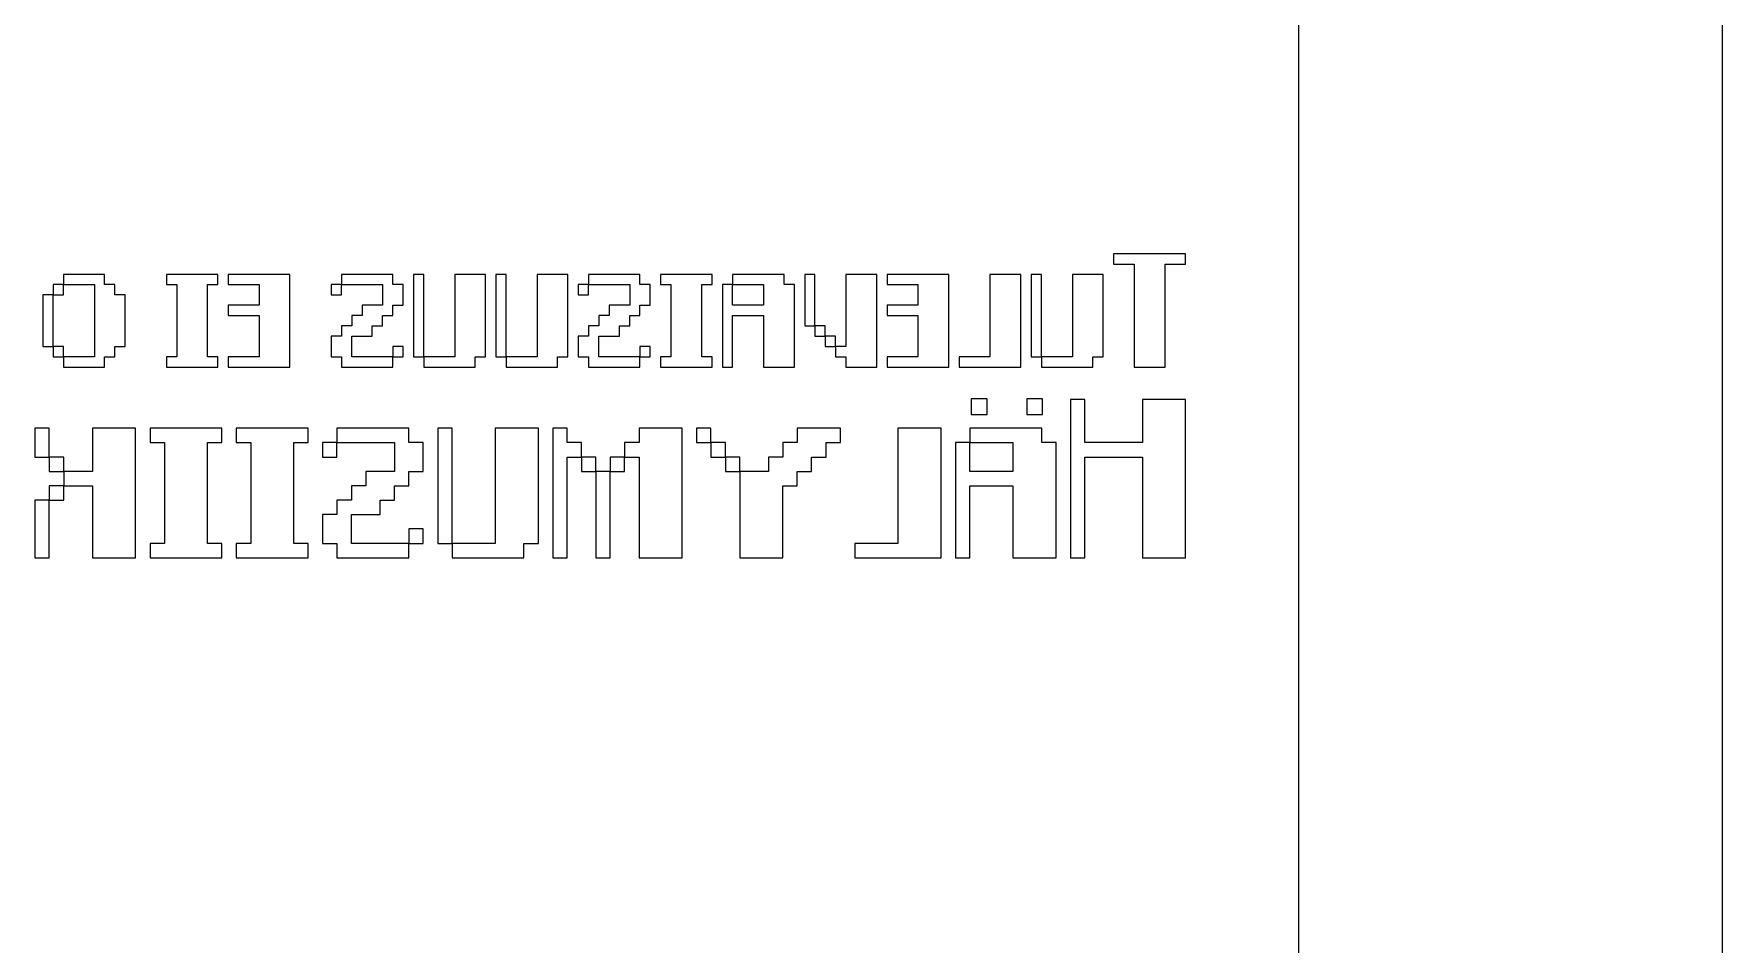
# Model space of a CAD drawing. Extents: x 0 to 138, y 0 to 96.
# Drawn here: x 109.71 to 137.99, y 64.9 to 80.14 of the extents above; entities that cross this region are included whole.
import ezdxf

# ---------------------------------------------------------------- set-up
doc = ezdxf.new("R2010")
doc.units = 0
doc.layers.add('Layer_1', color=7, linetype='CONTINUOUS')

msp = doc.modelspace()

# ---------------------------------------------------------------- linework, layer by layer
at = {"layer": 'Layer_1', "color": 7}
for points in [[(0.014465, 95.985521), (137.985535, 95.985521), (137.985535, 0.014463), (0.014465, 0.014463), (0.014465, 95.985521)], [(130.89566, 91.395654), (7.104344, 91.395654), (7.104344, 0.604339), (130.89566, 0.604339), (130.89566, 91.395654)], [(129.000249, 76.282733), (129.000249, 76.455104), (128.827877, 76.455104), (128.655506, 76.455104), (128.483135, 76.455104), (128.310763, 76.455104), (128.138392, 76.455104), (127.966021, 76.455104), (127.793649, 76.455104), (127.793649, 76.282733), (127.966021, 76.282733), (128.138392, 76.282733), (128.138392, 76.110361), (128.138392, 75.93799), (128.138392, 75.765619), (128.138392, 75.593247), (128.138392, 75.420876), (128.138392, 75.248505), (128.138392, 75.076133), (128.138392, 74.903762), (128.138392, 74.731391), (128.138392, 74.559019), (128.310763, 74.559019), (128.483135, 74.559019), (128.655506, 74.559019), (128.655506, 74.731391), (128.655506, 74.903762), (128.655506, 75.076133), (128.655506, 75.248505), (128.655506, 75.420876), (128.655506, 75.593247), (128.655506, 75.765619), (128.655506, 75.93799), (128.655506, 76.110361), (128.655506, 76.282733), (128.827877, 76.282733), (129.000249, 76.282733), (129.000249, 76.282733), (129.000249, 76.282733), (129.000249, 76.282733)], [(111.246001, 74.903762), (111.246001, 75.076133), (111.246001, 75.248505), (111.246001, 75.420876), (111.246001, 75.593247), (111.246001, 75.765619), (111.07363, 75.765619), (111.07363, 75.93799), (110.901258, 75.93799), (110.901258, 76.110361), (110.728887, 76.110361), (110.556516, 76.110361), (110.384144, 76.110361), (110.211773, 76.110361), (110.211773, 75.93799), (110.384144, 75.93799), (110.556516, 75.93799), (110.728887, 75.93799), (110.728887, 75.765619), (110.728887, 75.593247), (110.728887, 75.420876), (110.728887, 75.248505), (110.728887, 75.076133), (110.728887, 74.903762), (110.728887, 74.731391), (110.556516, 74.731391), (110.384144, 74.731391), (110.211773, 74.731391), (110.211773, 74.559019), (110.384144, 74.559019), (110.556516, 74.559019), (110.728887, 74.559019), (110.901258, 74.559019), (110.901258, 74.731391), (111.07363, 74.731391), (111.07363, 74.903762), (111.246001, 74.903762), (111.246001, 74.903762), (111.246001, 74.903762), (111.246001, 74.903762)], [(112.797342, 74.559019), (112.797342, 74.731391), (112.624971, 74.731391), (112.624971, 74.903762), (112.624971, 75.076133), (112.624971, 75.248505), (112.624971, 75.420876), (112.624971, 75.593247), (112.624971, 75.765619), (112.624971, 75.93799), (112.797342, 75.93799), (112.797342, 76.110361), (112.624971, 76.110361), (112.4526, 76.110361), (112.280228, 76.110361), (112.107856, 76.110361), (111.935485, 76.110361), (111.935485, 75.93799), (112.107856, 75.93799), (112.107856, 75.765619), (112.107856, 75.593247), (112.107856, 75.420876), (112.107856, 75.248505), (112.107856, 75.076133), (112.107856, 74.903762), (112.107856, 74.731391), (111.935485, 74.731391), (111.935485, 74.559019), (112.107856, 74.559019), (112.280228, 74.559019), (112.4526, 74.559019), (112.624971, 74.559019), (112.797342, 74.559019), (112.797342, 74.559019), (112.797342, 74.559019), (112.797342, 74.559019)], [(114.003942, 74.559019), (114.003942, 74.731391), (114.003942, 74.903762), (114.003942, 75.076133), (114.003942, 75.248505), (114.003942, 75.420876), (114.003942, 75.593247), (114.003942, 75.765619), (114.003942, 75.93799), (114.003942, 76.110361), (113.83157, 76.110361), (113.659199, 76.110361), (113.486828, 76.110361), (113.314456, 76.110361), (113.142084, 76.110361), (112.969713, 76.110361), (112.969713, 75.93799), (113.142084, 75.93799), (113.314456, 75.93799), (113.486828, 75.93799), (113.486828, 75.765619), (113.486828, 75.593247), (113.314456, 75.593247), (113.142084, 75.593247), (112.969713, 75.593247), (112.969713, 75.420876), (113.142084, 75.420876), (113.314456, 75.420876), (113.486828, 75.420876), (113.486828, 75.248505), (113.486828, 75.076133), (113.486828, 74.903762), (113.486828, 74.731391), (113.314456, 74.731391), (113.142084, 74.731391), (112.969713, 74.731391), (112.969713, 74.559019), (113.142084, 74.559019), (113.314456, 74.559019), (113.486828, 74.559019), (113.659199, 74.559019), (113.83157, 74.559019), (114.003942, 74.559019), (114.003942, 74.559019), (114.003942, 74.559019), (114.003942, 74.559019)], [(115.900026, 75.593247), (115.900026, 75.765619), (115.900026, 75.93799), (115.727655, 75.93799), (115.727655, 76.110361), (115.555284, 76.110361), (115.382912, 76.110361), (115.210541, 76.110361), (115.03817, 76.110361), (114.865798, 76.110361), (114.865798, 75.93799), (115.03817, 75.93799), (115.210541, 75.93799), (115.382912, 75.93799), (115.555284, 75.93799), (115.555284, 75.765619), (115.555284, 75.593247), (115.382912, 75.593247), (115.210541, 75.593247), (115.210541, 75.420876), (115.03817, 75.420876), (115.03817, 75.248505), (114.865798, 75.248505), (114.865798, 75.076133), (114.693427, 75.076133), (114.693427, 74.903762), (114.693427, 74.731391), (114.865798, 74.731391), (114.865798, 74.559019), (115.03817, 74.559019), (115.210541, 74.559019), (115.382912, 74.559019), (115.555284, 74.559019), (115.727655, 74.559019), (115.727655, 74.731391), (115.555284, 74.731391), (115.382912, 74.731391), (115.210541, 74.731391), (115.03817, 74.731391), (115.03817, 74.903762), (115.03817, 75.076133), (115.210541, 75.076133), (115.382912, 75.076133), (115.382912, 75.248505), (115.555284, 75.248505), (115.555284, 75.420876), (115.727655, 75.420876), (115.727655, 75.593247), (115.900026, 75.593247), (115.900026, 75.593247), (115.900026, 75.593247), (115.900026, 75.593247)], [(116.244768, 74.731391), (116.244768, 74.903762), (116.244768, 75.076133), (116.244768, 75.248505), (116.244768, 75.420876), (116.244768, 75.593247), (116.244768, 75.765619), (116.244768, 75.93799), (116.244768, 76.110361), (116.072397, 76.110361), (116.072397, 75.93799), (116.072397, 75.765619), (116.072397, 75.593247), (116.072397, 75.420876), (116.072397, 75.248505), (116.072397, 75.076133), (116.072397, 74.903762), (116.072397, 74.731391), (116.244768, 74.731391), (116.244768, 74.731391), (116.244768, 74.731391), (116.244768, 74.731391)], [(117.278996, 74.731391), (117.278996, 74.903762), (117.278996, 75.076133), (117.278996, 75.248505), (117.278996, 75.420876), (117.278996, 75.593247), (117.278996, 75.765619), (117.278996, 75.93799), (117.278996, 76.110361), (117.106625, 76.110361), (116.934254, 76.110361), (116.761882, 76.110361), (116.761882, 75.93799), (116.761882, 75.765619), (116.761882, 75.593247), (116.761882, 75.420876), (116.761882, 75.248505), (116.761882, 75.076133), (116.761882, 74.903762), (116.761882, 74.731391), (116.589511, 74.731391), (116.41714, 74.731391), (116.244768, 74.731391), (116.244768, 74.559019), (116.41714, 74.559019), (116.589511, 74.559019), (116.761882, 74.559019), (116.934254, 74.559019), (117.106625, 74.559019), (117.106625, 74.731391), (117.278996, 74.731391), (117.278996, 74.731391), (117.278996, 74.731391), (117.278996, 74.731391)], [(117.62374, 74.731391), (117.62374, 74.903762), (117.62374, 75.076133), (117.62374, 75.248505), (117.62374, 75.420876), (117.62374, 75.593247), (117.62374, 75.765619), (117.62374, 75.93799), (117.62374, 76.110361), (117.451369, 76.110361), (117.451369, 75.93799), (117.451369, 75.765619), (117.451369, 75.593247), (117.451369, 75.420876), (117.451369, 75.248505), (117.451369, 75.076133), (117.451369, 74.903762), (117.451369, 74.731391), (117.62374, 74.731391), (117.62374, 74.731391), (117.62374, 74.731391), (117.62374, 74.731391)], [(118.657968, 74.731391), (118.657968, 74.903762), (118.657968, 75.076133), (118.657968, 75.248505), (118.657968, 75.420876), (118.657968, 75.593247), (118.657968, 75.765619), (118.657968, 75.93799), (118.657968, 76.110361), (118.485597, 76.110361), (118.313225, 76.110361), (118.140854, 76.110361), (118.140854, 75.93799), (118.140854, 75.765619), (118.140854, 75.593247), (118.140854, 75.420876), (118.140854, 75.248505), (118.140854, 75.076133), (118.140854, 74.903762), (118.140854, 74.731391), (117.968483, 74.731391), (117.796111, 74.731391), (117.62374, 74.731391), (117.62374, 74.559019), (117.796111, 74.559019), (117.968483, 74.559019), (118.140854, 74.559019), (118.313225, 74.559019), (118.485597, 74.559019), (118.485597, 74.731391), (118.657968, 74.731391), (118.657968, 74.731391), (118.657968, 74.731391), (118.657968, 74.731391)], [(120.036939, 75.593247), (120.036939, 75.765619), (120.036939, 75.93799), (119.864567, 75.93799), (119.864567, 76.110361), (119.692196, 76.110361), (119.519825, 76.110361), (119.347453, 76.110361), (119.175082, 76.110361), (119.002711, 76.110361), (119.002711, 75.93799), (119.175082, 75.93799), (119.347453, 75.93799), (119.519825, 75.93799), (119.692196, 75.93799), (119.692196, 75.765619), (119.692196, 75.593247), (119.519825, 75.593247), (119.347453, 75.593247), (119.347453, 75.420876), (119.175082, 75.420876), (119.175082, 75.248505), (119.002711, 75.248505), (119.002711, 75.076133), (118.830339, 75.076133), (118.830339, 74.903762), (118.830339, 74.731391), (119.002711, 74.731391), (119.002711, 74.559019), (119.175082, 74.559019), (119.347453, 74.559019), (119.519825, 74.559019), (119.692196, 74.559019), (119.864567, 74.559019), (119.864567, 74.731391), (119.692196, 74.731391), (119.519825, 74.731391), (119.347453, 74.731391), (119.175082, 74.731391), (119.175082, 74.903762), (119.175082, 75.076133), (119.347453, 75.076133), (119.519825, 75.076133), (119.519825, 75.248505), (119.692196, 75.248505), (119.692196, 75.420876), (119.864567, 75.420876), (119.864567, 75.593247), (120.036939, 75.593247), (120.036939, 75.593247), (120.036939, 75.593247), (120.036939, 75.593247)], [(121.071167, 74.559019), (121.071167, 74.731391), (120.898795, 74.731391), (120.898795, 74.903762), (120.898795, 75.076133), (120.898795, 75.248505), (120.898795, 75.420876), (120.898795, 75.593247), (120.898795, 75.765619), (120.898795, 75.93799), (121.071167, 75.93799), (121.071167, 76.110361), (120.898795, 76.110361), (120.726424, 76.110361), (120.554053, 76.110361), (120.381681, 76.110361), (120.20931, 76.110361), (120.20931, 75.93799), (120.381681, 75.93799), (120.381681, 75.765619), (120.381681, 75.593247), (120.381681, 75.420876), (120.381681, 75.248505), (120.381681, 75.076133), (120.381681, 74.903762), (120.381681, 74.731391), (120.20931, 74.731391), (120.20931, 74.559019), (120.381681, 74.559019), (120.554053, 74.559019), (120.726424, 74.559019), (120.898795, 74.559019), (121.071167, 74.559019), (121.071167, 74.559019), (121.071167, 74.559019), (121.071167, 74.559019)], [(122.450138, 74.559019), (122.450138, 74.731391), (122.450138, 74.903762), (122.450138, 75.076133), (122.450138, 75.248505), (122.450138, 75.420876), (122.450138, 75.593247), (122.450138, 75.765619), (122.450138, 75.93799), (122.277766, 75.93799), (122.277766, 76.110361), (122.105395, 76.110361), (121.933023, 76.110361), (121.760652, 76.110361), (121.588281, 76.110361), (121.415909, 76.110361), (121.415909, 75.93799), (121.588281, 75.93799), (121.760652, 75.93799), (121.933023, 75.93799), (121.933023, 75.765619), (121.933023, 75.593247), (121.760652, 75.593247), (121.588281, 75.593247), (121.415909, 75.593247), (121.415909, 75.765619), (121.415909, 75.93799), (121.243538, 75.93799), (121.243538, 75.765619), (121.243538, 75.593247), (121.243538, 75.420876), (121.243538, 75.248505), (121.243538, 75.076133), (121.243538, 74.903762), (121.243538, 74.731391), (121.243538, 74.559019), (121.415909, 74.559019), (121.415909, 74.731391), (121.415909, 74.903762), (121.415909, 75.076133), (121.415909, 75.248505), (121.415909, 75.420876), (121.588281, 75.420876), (121.760652, 75.420876), (121.933023, 75.420876), (121.933023, 75.248505), (121.933023, 75.076133), (121.933023, 74.903762), (121.933023, 74.731391), (121.933023, 74.559019), (122.105395, 74.559019), (122.277766, 74.559019), (122.450138, 74.559019), (122.450138, 74.559019), (122.450138, 74.559019), (122.450138, 74.559019)], [(122.794881, 75.248505), (122.794881, 75.420876), (122.794881, 75.593247), (122.794881, 75.765619), (122.794881, 75.93799), (122.794881, 76.110361), (122.622509, 76.110361), (122.622509, 75.93799), (122.622509, 75.765619), (122.622509, 75.593247), (122.622509, 75.420876), (122.622509, 75.248505), (122.794881, 75.248505), (122.794881, 75.248505), (122.794881, 75.248505), (122.794881, 75.248505)], [(123.829109, 74.559019), (123.829109, 74.731391), (123.829109, 74.903762), (123.829109, 75.076133), (123.829109, 75.248505), (123.829109, 75.420876), (123.829109, 75.593247), (123.829109, 75.765619), (123.829109, 75.93799), (123.829109, 76.110361), (123.656737, 76.110361), (123.484366, 76.110361), (123.311995, 76.110361), (123.311995, 75.93799), (123.311995, 75.765619), (123.311995, 75.593247), (123.311995, 75.420876), (123.311995, 75.248505), (123.311995, 75.076133), (123.311995, 74.903762), (123.139623, 74.903762), (123.139623, 74.731391), (123.311995, 74.731391), (123.311995, 74.559019), (123.484366, 74.559019), (123.656737, 74.559019), (123.829109, 74.559019), (123.829109, 74.559019), (123.829109, 74.559019), (123.829109, 74.559019)], [(125.035708, 74.559019), (125.035708, 74.731391), (125.035708, 74.903762), (125.035708, 75.076133), (125.035708, 75.248505), (125.035708, 75.420876), (125.035708, 75.593247), (125.035708, 75.765619), (125.035708, 75.93799), (125.035708, 76.110361), (124.863337, 76.110361), (124.690965, 76.110361), (124.518594, 76.110361), (124.346223, 76.110361), (124.173851, 76.110361), (124.00148, 76.110361), (124.00148, 75.93799), (124.173851, 75.93799), (124.346223, 75.93799), (124.518594, 75.93799), (124.518594, 75.765619), (124.518594, 75.593247), (124.346223, 75.593247), (124.173851, 75.593247), (124.00148, 75.593247), (124.00148, 75.420876), (124.173851, 75.420876), (124.346223, 75.420876), (124.518594, 75.420876), (124.518594, 75.248505), (124.518594, 75.076133), (124.518594, 74.903762), (124.518594, 74.731391), (124.346223, 74.731391), (124.173851, 74.731391), (124.00148, 74.731391), (124.00148, 74.559019), (124.173851, 74.559019), (124.346223, 74.559019), (124.518594, 74.559019), (124.690965, 74.559019), (124.863337, 74.559019), (125.035708, 74.559019), (125.035708, 74.559019), (125.035708, 74.559019), (125.035708, 74.559019)], [(126.242307, 74.559019), (126.242307, 74.731391), (126.242307, 74.903762), (126.242307, 75.076133), (126.242307, 75.248505), (126.242307, 75.420876), (126.242307, 75.593247), (126.242307, 75.765619), (126.242307, 75.93799), (126.242307, 76.110361), (126.069936, 76.110361), (125.897565, 76.110361), (125.725193, 76.110361), (125.725193, 75.93799), (125.725193, 75.765619), (125.725193, 75.593247), (125.725193, 75.420876), (125.725193, 75.248505), (125.725193, 75.076133), (125.725193, 74.903762), (125.725193, 74.731391), (125.552822, 74.731391), (125.380451, 74.731391), (125.208079, 74.731391), (125.208079, 74.559019), (125.380451, 74.559019), (125.552822, 74.559019), (125.725193, 74.559019), (125.897565, 74.559019), (126.069936, 74.559019), (126.242307, 74.559019), (126.242307, 74.559019), (126.242307, 74.559019), (126.242307, 74.559019)], [(126.58705, 74.731391), (126.58705, 74.903762), (126.58705, 75.076133), (126.58705, 75.248505), (126.58705, 75.420876), (126.58705, 75.593247), (126.58705, 75.765619), (126.58705, 75.93799), (126.58705, 76.110361), (126.414679, 76.110361), (126.414679, 75.93799), (126.414679, 75.765619), (126.414679, 75.593247), (126.414679, 75.420876), (126.414679, 75.248505), (126.414679, 75.076133), (126.414679, 74.903762), (126.414679, 74.731391), (126.58705, 74.731391), (126.58705, 74.731391), (126.58705, 74.731391), (126.58705, 74.731391)], [(127.621278, 74.731391), (127.621278, 74.903762), (127.621278, 75.076133), (127.621278, 75.248505), (127.621278, 75.420876), (127.621278, 75.593247), (127.621278, 75.765619), (127.621278, 75.93799), (127.621278, 76.110361), (127.448907, 76.110361), (127.276535, 76.110361), (127.104164, 76.110361), (127.104164, 75.93799), (127.104164, 75.765619), (127.104164, 75.593247), (127.104164, 75.420876), (127.104164, 75.248505), (127.104164, 75.076133), (127.104164, 74.903762), (127.104164, 74.731391), (126.931793, 74.731391), (126.759421, 74.731391), (126.58705, 74.731391), (126.58705, 74.559019), (126.759421, 74.559019), (126.931793, 74.559019), (127.104164, 74.559019), (127.276535, 74.559019), (127.448907, 74.559019), (127.448907, 74.731391), (127.621278, 74.731391), (127.621278, 74.731391), (127.621278, 74.731391), (127.621278, 74.731391)], [(110.211773, 75.765619), (110.211773, 75.93799), (110.039402, 75.93799), (110.039402, 75.765619), (110.211773, 75.765619), (110.211773, 75.765619), (110.211773, 75.765619), (110.211773, 75.765619)], [(114.865798, 75.765619), (114.865798, 75.93799), (114.693427, 75.93799), (114.693427, 75.765619), (114.865798, 75.765619), (114.865798, 75.765619), (114.865798, 75.765619), (114.865798, 75.765619)], [(119.002711, 75.765619), (119.002711, 75.93799), (118.830339, 75.93799), (118.830339, 75.765619), (119.002711, 75.765619), (119.002711, 75.765619), (119.002711, 75.765619), (119.002711, 75.765619)], [(110.039402, 74.903762), (110.039402, 75.076133), (110.039402, 75.248505), (110.039402, 75.420876), (110.039402, 75.593247), (110.039402, 75.765619), (109.86703, 75.765619), (109.86703, 75.593247), (109.86703, 75.420876), (109.86703, 75.248505), (109.86703, 75.076133), (109.86703, 74.903762), (110.039402, 74.903762), (110.039402, 74.903762), (110.039402, 74.903762), (110.039402, 74.903762)], [(122.967252, 75.076133), (122.967252, 75.248505), (122.794881, 75.248505), (122.794881, 75.076133), (122.967252, 75.076133), (122.967252, 75.076133), (122.967252, 75.076133), (122.967252, 75.076133)], [(123.139623, 74.903762), (123.139623, 75.076133), (122.967252, 75.076133), (122.967252, 74.903762), (123.139623, 74.903762), (123.139623, 74.903762), (123.139623, 74.903762), (123.139623, 74.903762)], [(110.211773, 74.731391), (110.211773, 74.903762), (110.039402, 74.903762), (110.039402, 74.731391), (110.211773, 74.731391), (110.211773, 74.731391), (110.211773, 74.731391), (110.211773, 74.731391)], [(115.900026, 74.731391), (115.900026, 74.903762), (115.727655, 74.903762), (115.727655, 74.731391), (115.900026, 74.731391), (115.900026, 74.731391), (115.900026, 74.731391), (115.900026, 74.731391)], [(120.036939, 74.731391), (120.036939, 74.903762), (119.864567, 74.903762), (119.864567, 74.731391), (120.036939, 74.731391), (120.036939, 74.731391), (120.036939, 74.731391), (120.036939, 74.731391)], [(125.675896, 74.028084), (125.411739, 74.028084), (125.411739, 73.763927), (125.675896, 73.763927), (125.675896, 74.028084)], [(126.604216, 74.028084), (126.340059, 74.028084), (126.340059, 73.763927), (126.604216, 73.763927), (126.604216, 74.028084)], [(129.000266, 71.367828), (129.000266, 71.608655), (129.000266, 71.849488), (129.000266, 72.090315), (129.000266, 72.331148), (129.000266, 72.571975), (129.000266, 72.812808), (129.000266, 73.053641), (129.000266, 73.294468), (129.000266, 73.535301), (129.000266, 73.776128), (129.000266, 74.016961), (128.759433, 74.016961), (128.518606, 74.016961), (128.277773, 74.016961), (128.277773, 73.776128), (128.277773, 73.535301), (128.277773, 73.294468), (128.03694, 73.294468), (127.796114, 73.294468), (127.555281, 73.294468), (127.314454, 73.294468), (127.314454, 73.535301), (127.314454, 73.776128), (127.314454, 74.016961), (127.073621, 74.016961), (127.073621, 73.776128), (127.073621, 73.535301), (127.073621, 73.294468), (127.073621, 73.053641), (127.073621, 72.812808), (127.073621, 72.571975), (127.073621, 72.331148), (127.073621, 72.090315), (127.073621, 71.849488), (127.073621, 71.608655), (127.073621, 71.367828), (127.314454, 71.367828), (127.314454, 71.608655), (127.314454, 71.849488), (127.314454, 72.090315), (127.314454, 72.331148), (127.314454, 72.571975), (127.314454, 72.812808), (127.314454, 73.053641), (127.555281, 73.053641), (127.796114, 73.053641), (128.03694, 73.053641), (128.277773, 73.053641), (128.277773, 72.812808), (128.277773, 72.571975), (128.277773, 72.331148), (128.277773, 72.090315), (128.277773, 71.849488), (128.277773, 71.608655), (128.277773, 71.367828), (128.518606, 71.367828), (128.759433, 71.367828), (129.000266, 71.367828), (129.000266, 71.367828), (129.000266, 71.367828), (129.000266, 71.367828)], [(109.974674, 73.053641), (109.974674, 73.294468), (109.974674, 73.535301), (109.733847, 73.535301), (109.733847, 73.294468), (109.733847, 73.053641), (109.974674, 73.053641), (109.974674, 73.053641), (109.974674, 73.053641), (109.974674, 73.053641)], [(111.419659, 71.367828), (111.419659, 71.608655), (111.419659, 71.849488), (111.419659, 72.090315), (111.419659, 72.331148), (111.419659, 72.571975), (111.419659, 72.812808), (111.419659, 73.053641), (111.419659, 73.294468), (111.419659, 73.535301), (111.178826, 73.535301), (110.937993, 73.535301), (110.697166, 73.535301), (110.697166, 73.294468), (110.697166, 73.053641), (110.697166, 72.812808), (110.456333, 72.812808), (110.215507, 72.812808), (110.215507, 72.571975), (110.456333, 72.571975), (110.697166, 72.571975), (110.697166, 72.331148), (110.697166, 72.090315), (110.697166, 71.849488), (110.697166, 71.608655), (110.697166, 71.367828), (110.937993, 71.367828), (111.178826, 71.367828), (111.419659, 71.367828), (111.419659, 71.367828), (111.419659, 71.367828), (111.419659, 71.367828)], [(112.864639, 71.367828), (112.864639, 71.608655), (112.623806, 71.608655), (112.623806, 71.849488), (112.623806, 72.090315), (112.623806, 72.331148), (112.623806, 72.571975), (112.623806, 72.812808), (112.623806, 73.053641), (112.623806, 73.294468), (112.864639, 73.294468), (112.864639, 73.535301), (112.623806, 73.535301), (112.382979, 73.535301), (112.142146, 73.535301), (111.901319, 73.535301), (111.660486, 73.535301), (111.660486, 73.294468), (111.901319, 73.294468), (111.901319, 73.053641), (111.901319, 72.812808), (111.901319, 72.571975), (111.901319, 72.331148), (111.901319, 72.090315), (111.901319, 71.849488), (111.901319, 71.608655), (111.660486, 71.608655), (111.660486, 71.367828), (111.901319, 71.367828), (112.142146, 71.367828), (112.382979, 71.367828), (112.623806, 71.367828), (112.864639, 71.367828), (112.864639, 71.367828), (112.864639, 71.367828), (112.864639, 71.367828)], [(114.309619, 71.367828), (114.309619, 71.608655), (114.068786, 71.608655), (114.068786, 71.849488), (114.068786, 72.090315), (114.068786, 72.331148), (114.068786, 72.571975), (114.068786, 72.812808), (114.068786, 73.053641), (114.068786, 73.294468), (114.309619, 73.294468), (114.309619, 73.535301), (114.068786, 73.535301), (113.827959, 73.535301), (113.587126, 73.535301), (113.346299, 73.535301), (113.105466, 73.535301), (113.105466, 73.294468), (113.346299, 73.294468), (113.346299, 73.053641), (113.346299, 72.812808), (113.346299, 72.571975), (113.346299, 72.331148), (113.346299, 72.090315), (113.346299, 71.849488), (113.346299, 71.608655), (113.105466, 71.608655), (113.105466, 71.367828), (113.346299, 71.367828), (113.587126, 71.367828), (113.827959, 71.367828), (114.068786, 71.367828), (114.309619, 71.367828), (114.309619, 71.367828), (114.309619, 71.367828), (114.309619, 71.367828)], [(116.236258, 72.812808), (116.236258, 73.053641), (116.236258, 73.294468), (115.995431, 73.294468), (115.995431, 73.535301), (115.754598, 73.535301), (115.513771, 73.535301), (115.272938, 73.535301), (115.032111, 73.535301), (114.791278, 73.535301), (114.791278, 73.294468), (115.032111, 73.294468), (115.272938, 73.294468), (115.513771, 73.294468), (115.754598, 73.294468), (115.754598, 73.053641), (115.754598, 72.812808), (115.513771, 72.812808), (115.272938, 72.812808), (115.272938, 72.571975), (115.032111, 72.571975), (115.032111, 72.331148), (114.791278, 72.331148), (114.791278, 72.090315), (114.550452, 72.090315), (114.550452, 71.849488), (114.550452, 71.608655), (114.791278, 71.608655), (114.791278, 71.367828), (115.032111, 71.367828), (115.272938, 71.367828), (115.513771, 71.367828), (115.754598, 71.367828), (115.995431, 71.367828), (115.995431, 71.608655), (115.754598, 71.608655), (115.513771, 71.608655), (115.272938, 71.608655), (115.032111, 71.608655), (115.032111, 71.849488), (115.032111, 72.090315), (115.272938, 72.090315), (115.513771, 72.090315), (115.513771, 72.331148), (115.754598, 72.331148), (115.754598, 72.571975), (115.995431, 72.571975), (115.995431, 72.812808), (116.236258, 72.812808), (116.236258, 72.812808), (116.236258, 72.812808), (116.236258, 72.812808)], [(116.717924, 71.608655), (116.717924, 71.849488), (116.717924, 72.090315), (116.717924, 72.331148), (116.717924, 72.571975), (116.717924, 72.812808), (116.717924, 73.053641), (116.717924, 73.294468), (116.717924, 73.535301), (116.477091, 73.535301), (116.477091, 73.294468), (116.477091, 73.053641), (116.477091, 72.812808), (116.477091, 72.571975), (116.477091, 72.331148), (116.477091, 72.090315), (116.477091, 71.849488), (116.477091, 71.608655), (116.717924, 71.608655), (116.717924, 71.608655), (116.717924, 71.608655), (116.717924, 71.608655)], [(118.162904, 71.608655), (118.162904, 71.849488), (118.162904, 72.090315), (118.162904, 72.331148), (118.162904, 72.571975), (118.162904, 72.812808), (118.162904, 73.053641), (118.162904, 73.294468), (118.162904, 73.535301), (117.922071, 73.535301), (117.681244, 73.535301), (117.440411, 73.535301), (117.440411, 73.294468), (117.440411, 73.053641), (117.440411, 72.812808), (117.440411, 72.571975), (117.440411, 72.331148), (117.440411, 72.090315), (117.440411, 71.849488), (117.440411, 71.608655), (117.199584, 71.608655), (116.958751, 71.608655), (116.717924, 71.608655), (116.717924, 71.367828), (116.958751, 71.367828), (117.199584, 71.367828), (117.440411, 71.367828), (117.681244, 71.367828), (117.922071, 71.367828), (117.922071, 71.608655), (118.162904, 71.608655), (118.162904, 71.608655), (118.162904, 71.608655), (118.162904, 71.608655)], [(118.885397, 73.053641), (118.885397, 73.294468), (118.644564, 73.294468), (118.644564, 73.535301), (118.403731, 73.535301), (118.403731, 73.294468), (118.403731, 73.053641), (118.403731, 72.812808), (118.403731, 72.571975), (118.403731, 72.331148), (118.403731, 72.090315), (118.403731, 71.849488), (118.403731, 71.608655), (118.403731, 71.367828), (118.644564, 71.367828), (118.644564, 71.608655), (118.644564, 71.849488), (118.644564, 72.090315), (118.644564, 72.331148), (118.644564, 72.571975), (118.644564, 72.812808), (118.644564, 73.053641), (118.885397, 73.053641), (118.885397, 73.053641), (118.885397, 73.053641), (118.885397, 73.053641)], [(120.571203, 71.367828), (120.571203, 71.608655), (120.571203, 71.849488), (120.571203, 72.090315), (120.571203, 72.331148), (120.571203, 72.571975), (120.571203, 72.812808), (120.571203, 73.053641), (120.571203, 73.294468), (120.571203, 73.535301), (120.330376, 73.535301), (120.089543, 73.535301), (119.848716, 73.535301), (119.848716, 73.294468), (119.607883, 73.294468), (119.607883, 73.053641), (119.848716, 73.053641), (119.848716, 72.812808), (119.848716, 72.571975), (119.848716, 72.331148), (119.848716, 72.090315), (119.848716, 71.849488), (119.848716, 71.608655), (119.848716, 71.367828), (120.089543, 71.367828), (120.330376, 71.367828), (120.571203, 71.367828), (120.571203, 71.367828), (120.571203, 71.367828), (120.571203, 71.367828)], [(121.052869, 73.294468), (121.052869, 73.535301), (120.812036, 73.535301), (120.812036, 73.294468), (121.052869, 73.294468), (121.052869, 73.294468), (121.052869, 73.294468), (121.052869, 73.294468)], [(123.220335, 73.294468), (123.220335, 73.535301), (122.979509, 73.535301), (122.738676, 73.535301), (122.497849, 73.535301), (122.497849, 73.294468), (122.257016, 73.294468), (122.257016, 73.053641), (122.016189, 73.053641), (122.016189, 72.812808), (121.775356, 72.812808), (121.534529, 72.812808), (121.534529, 72.571975), (121.534529, 72.331148), (121.534529, 72.090315), (121.534529, 71.849488), (121.534529, 71.608655), (121.534529, 71.367828), (121.775356, 71.367828), (122.016189, 71.367828), (122.257016, 71.367828), (122.257016, 71.608655), (122.257016, 71.849488), (122.257016, 72.090315), (122.257016, 72.331148), (122.257016, 72.571975), (122.497849, 72.571975), (122.497849, 72.812808), (122.738676, 72.812808), (122.738676, 73.053641), (122.979509, 73.053641), (122.979509, 73.294468), (123.220335, 73.294468), (123.220335, 73.294468), (123.220335, 73.294468), (123.220335, 73.294468)], [(124.906148, 71.367828), (124.906148, 71.608655), (124.906148, 71.849488), (124.906148, 72.090315), (124.906148, 72.331148), (124.906148, 72.571975), (124.906148, 72.812808), (124.906148, 73.053641), (124.906148, 73.294468), (124.906148, 73.535301), (124.665321, 73.535301), (124.424488, 73.535301), (124.183661, 73.535301), (124.183661, 73.294468), (124.183661, 73.053641), (124.183661, 72.812808), (124.183661, 72.571975), (124.183661, 72.331148), (124.183661, 72.090315), (124.183661, 71.849488), (124.183661, 71.608655), (123.942828, 71.608655), (123.702002, 71.608655), (123.461169, 71.608655), (123.461169, 71.367828), (123.702002, 71.367828), (123.942828, 71.367828), (124.183661, 71.367828), (124.424488, 71.367828), (124.665321, 71.367828), (124.906148, 71.367828), (124.906148, 71.367828), (124.906148, 71.367828), (124.906148, 71.367828)], [(126.832794, 71.367828), (126.832794, 71.608655), (126.832794, 71.849488), (126.832794, 72.090315), (126.832794, 72.331148), (126.832794, 72.571975), (126.832794, 72.812808), (126.832794, 73.053641), (126.832794, 73.294468), (126.591961, 73.294468), (126.591961, 73.535301), (126.351134, 73.535301), (126.110301, 73.535301), (125.869468, 73.535301), (125.628641, 73.535301), (125.387808, 73.535301), (125.387808, 73.294468), (125.628641, 73.294468), (125.869468, 73.294468), (126.110301, 73.294468), (126.110301, 73.053641), (126.110301, 72.812808), (125.869468, 72.812808), (125.628641, 72.812808), (125.387808, 72.812808), (125.387808, 73.053641), (125.387808, 73.294468), (125.146981, 73.294468), (125.146981, 73.053641), (125.146981, 72.812808), (125.146981, 72.571975), (125.146981, 72.331148), (125.146981, 72.090315), (125.146981, 71.849488), (125.146981, 71.608655), (125.146981, 71.367828), (125.387808, 71.367828), (125.387808, 71.608655), (125.387808, 71.849488), (125.387808, 72.090315), (125.387808, 72.331148), (125.387808, 72.571975), (125.628641, 72.571975), (125.869468, 72.571975), (126.110301, 72.571975), (126.110301, 72.331148), (126.110301, 72.090315), (126.110301, 71.849488), (126.110301, 71.608655), (126.110301, 71.367828), (126.351134, 71.367828), (126.591961, 71.367828), (126.832794, 71.367828), (126.832794, 71.367828), (126.832794, 71.367828), (126.832794, 71.367828)], [(114.791278, 73.053641), (114.791278, 73.294468), (114.550452, 73.294468), (114.550452, 73.053641), (114.791278, 73.053641), (114.791278, 73.053641), (114.791278, 73.053641), (114.791278, 73.053641)], [(121.293696, 73.053641), (121.293696, 73.294468), (121.052869, 73.294468), (121.052869, 73.053641), (121.293696, 73.053641), (121.293696, 73.053641), (121.293696, 73.053641), (121.293696, 73.053641)], [(110.215507, 72.812808), (110.215507, 73.053641), (109.974674, 73.053641), (109.974674, 72.812808), (110.215507, 72.812808), (110.215507, 72.812808), (110.215507, 72.812808), (110.215507, 72.812808)], [(119.126223, 72.812808), (119.126223, 73.053641), (118.885397, 73.053641), (118.885397, 72.812808), (119.126223, 72.812808), (119.126223, 72.812808), (119.126223, 72.812808), (119.126223, 72.812808)], [(119.607883, 72.812808), (119.607883, 73.053641), (119.367057, 73.053641), (119.367057, 72.812808), (119.607883, 72.812808), (119.607883, 72.812808), (119.607883, 72.812808), (119.607883, 72.812808)], [(121.534529, 72.812808), (121.534529, 73.053641), (121.293696, 73.053641), (121.293696, 72.812808), (121.534529, 72.812808), (121.534529, 72.812808), (121.534529, 72.812808), (121.534529, 72.812808)], [(119.367057, 71.367828), (119.367057, 71.608655), (119.367057, 71.849488), (119.367057, 72.090315), (119.367057, 72.331148), (119.367057, 72.571975), (119.367057, 72.812808), (119.126223, 72.812808), (119.126223, 72.571975), (119.126223, 72.331148), (119.126223, 72.090315), (119.126223, 71.849488), (119.126223, 71.608655), (119.126223, 71.367828), (119.367057, 71.367828), (119.367057, 71.367828), (119.367057, 71.367828), (119.367057, 71.367828)], [(110.215507, 72.331148), (110.215507, 72.571975), (109.974674, 72.571975), (109.974674, 72.331148), (110.215507, 72.331148), (110.215507, 72.331148), (110.215507, 72.331148), (110.215507, 72.331148)], [(109.974674, 71.367828), (109.974674, 71.608655), (109.974674, 71.849488), (109.974674, 72.090315), (109.974674, 72.331148), (109.733847, 72.331148), (109.733847, 72.090315), (109.733847, 71.849488), (109.733847, 71.608655), (109.733847, 71.367828), (109.974674, 71.367828), (109.974674, 71.367828), (109.974674, 71.367828), (109.974674, 71.367828)], [(116.236258, 71.608655), (116.236258, 71.849488), (115.995431, 71.849488), (115.995431, 71.608655), (116.236258, 71.608655), (116.236258, 71.608655), (116.236258, 71.608655), (116.236258, 71.608655)]]:
    msp.add_lwpolyline(points, close=True, dxfattribs=at)

doc.saveas('drawing.dxf')
